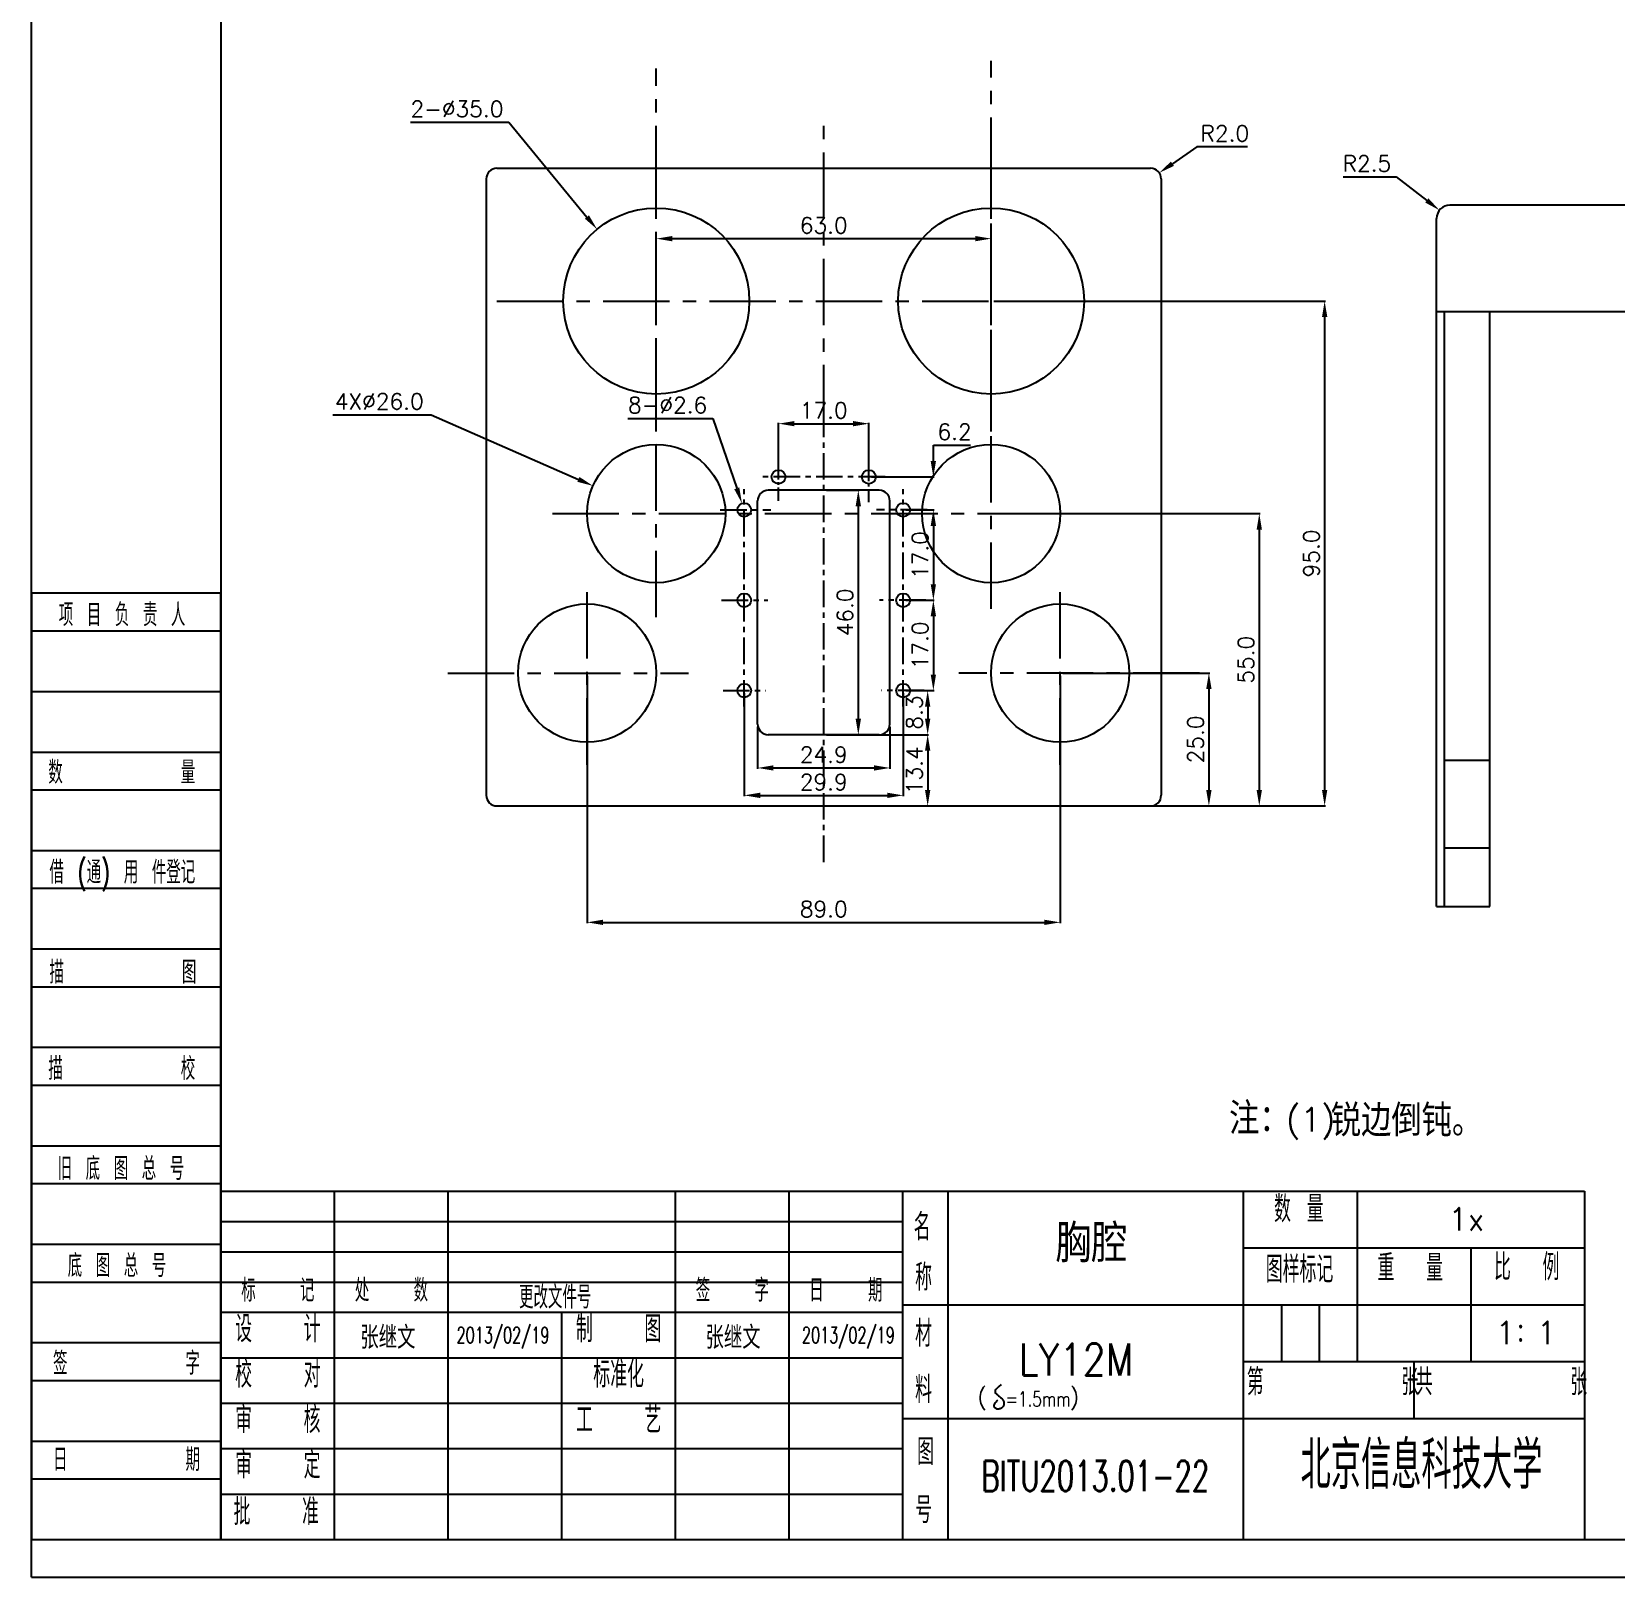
# Model space of a CAD drawing. Extents: x 2854 to 5858, y -1165 to 723.
# Drawn here: x 4645.7 to 4943.6, y -195.5 to 95.4 of the extents above; entities that cross this region are included whole.
import ezdxf
from ezdxf.enums import TextEntityAlignment as Align

# ---------------------------------------------------------------- set-up
doc = ezdxf.new("R2010")
doc.units = 0
doc.header["$MEASUREMENT"] = 0
doc.linetypes.add('PF_CENTER', pattern=[2, 1.25, -0.25, 0.25, -0.25])
doc.layers.get('0').update_dxf_attribs({"linetype": 'CONTINUOUS'})
doc.layers.get('DEFPOINTS').update_dxf_attribs({"linetype": 'CONTINUOUS'})
for name, color, linetype in [('SMPEN_CENTER', 4, 'PF_CENTER'), ('SMPEN_DIM', 3, 'CONTINUOUS'), ('SMPEN_HATCH', 6, 'CONTINUOUS'), ('SMPEN_TEXT', 6, 'CONTINUOUS'), ('SMPEN_THICK', 7, 'CONTINUOUS')]:
    doc.layers.add(name, color=color, linetype=linetype)
doc.styles.get("Standard").update_dxf_attribs({"font": 'txt.shx', "bigfont": 'hshztxt.shx'})
doc.dimstyles.get("Standard").update_dxf_attribs({"dimtxt": 3, "dimasz": 3, "dimexe": 0.18, "dimexo": 0.5, "dimgap": 1, "dimtad": 1, "dimtoh": 1, "dimdec": 1, "dimzin": 0, "dimdsep": 46, "dimtxsty": 'Standard', "dimcen": 0, "dimadec": 1, "dimazin": 0, "dimtfac": 1, "dimtdec": 1, "dimtofl": 0, "dimtmove": 0, "dimatfit": 3, "dimfxl": 0, "dimtolj": 1, "dimtzin": 0, "dimarcsym": 0})
doc.dimstyles.new('STANDARD$0', dxfattribs={"dimtxt": 3, "dimasz": 3, "dimexe": 0.18, "dimexo": 0.5, "dimgap": 1, "dimtad": 1, "dimtoh": 1, "dimdec": 1, "dimzin": 0, "dimdsep": 46, "dimtxsty": 'Standard', "dimcen": 0, "dimadec": 1, "dimazin": 0, "dimtfac": 1, "dimtdec": 1, "dimtofl": 0, "dimtmove": 0, "dimatfit": 3, "dimfxl": 0, "dimtolj": 1, "dimtzin": 0, "dimarcsym": 0})

# ---------------------------------------------------------------- blocks, each defined once
blk = doc.blocks.new('*D570')
at = {"layer": 'DEFPOINTS', "color": 0, "ltscale": 10}
for p in [(4826.21, 56.4), (4763.21, 44.65), (4826.21, 44.65)]:
    blk.add_point(p, dxfattribs=at)
at = {"layer": 'SMPEN_DIM', "color": 0, "lineweight": -2, "ltscale": 10}
for p, q in [((4763.21, 45.15), (4763.21, 56.58)), ((4766.21, 56.4), (4823.21, 56.4)), ((4826.21, 45.15), (4826.21, 56.58))]:
    blk.add_line(p, q, dxfattribs=at)
at = {"layer": 'SMPEN_DIM', "color": 0, "ltscale": 10}
for points in [[(4766.21, 56.9), (4766.21, 55.9), (4763.21, 56.4)], [(4823.21, 56.9), (4823.21, 55.9), (4826.21, 56.4)]]:
    blk.add_solid(points, dxfattribs=at)
at = {"layer": 'SMPEN_DIM', "color": 0, "ltscale": 10, "insert": (4794.71, 58.9), "char_height": 3, "attachment_point": 5}
blk.add_mtext('\\A1;63.0', dxfattribs=at)
blk = doc.blocks.new('*D571')
at = {"layer": 'DEFPOINTS', "color": 0, "ltscale": 10}
for p in [(4750.21, -25.35), (4839.21, -25.35), (4839.21, -72.27)]:
    blk.add_point(p, dxfattribs=at)
at = {"layer": 'SMPEN_DIM', "color": 0, "lineweight": -2, "ltscale": 10}
for p, q in [((4750.21, -25.85), (4750.21, -72.45)), ((4839.21, -25.85), (4839.21, -72.45)), ((4753.21, -72.27), (4836.21, -72.27))]:
    blk.add_line(p, q, dxfattribs=at)
at = {"layer": 'SMPEN_DIM', "color": 0, "ltscale": 10}
for points in [[(4753.21, -71.77), (4753.21, -72.77), (4750.21, -72.27)], [(4836.21, -71.77), (4836.21, -72.77), (4839.21, -72.27)]]:
    blk.add_solid(points, dxfattribs=at)
at = {"layer": 'SMPEN_DIM', "color": 0, "ltscale": 10, "insert": (4794.71, -69.77), "char_height": 3, "attachment_point": 5}
blk.add_mtext('\\A1;89.0', dxfattribs=at)
blk = doc.blocks.new('*D572')
at = {"layer": 'DEFPOINTS', "color": 0, "ltscale": 10}
for p in [(4839.21, -25.35), (4839.21, -50.35), (4867.18, -50.35)]:
    blk.add_point(p, dxfattribs=at)
at = {"layer": 'SMPEN_DIM', "color": 0, "lineweight": -2, "ltscale": 10}
for p, q in [((4839.71, -25.35), (4867.36, -25.35)), ((4867.18, -28.35), (4867.18, -47.35)), ((4839.71, -50.35), (4867.36, -50.35))]:
    blk.add_line(p, q, dxfattribs=at)
at = {"layer": 'SMPEN_DIM', "color": 0, "ltscale": 10}
for points in [[(4866.68, -28.35), (4867.68, -28.35), (4867.18, -25.35)], [(4866.68, -47.35), (4867.68, -47.35), (4867.18, -50.35)]]:
    blk.add_solid(points, dxfattribs=at)
at = {"layer": 'SMPEN_DIM', "color": 0, "ltscale": 10, "insert": (4864.68, -37.85), "char_height": 3, "attachment_point": 5, "rotation": 90}
blk.add_mtext('\\A1;25.0', dxfattribs=at)
blk = doc.blocks.new('*D573')
at = {"layer": 'DEFPOINTS', "color": 0, "ltscale": 10}
for p in [(4826.21, 4.65), (4839.21, -50.35), (4876.66, -50.35)]:
    blk.add_point(p, dxfattribs=at)
at = {"layer": 'SMPEN_DIM', "color": 0, "lineweight": -2, "ltscale": 10}
for p, q in [((4826.71, 4.65), (4876.84, 4.65)), ((4876.66, 1.65), (4876.66, -47.35)), ((4839.71, -50.35), (4876.84, -50.35))]:
    blk.add_line(p, q, dxfattribs=at)
at = {"layer": 'SMPEN_DIM', "color": 0, "ltscale": 10}
for points in [[(4876.16, 1.65), (4877.16, 1.65), (4876.66, 4.65)], [(4876.16, -47.35), (4877.16, -47.35), (4876.66, -50.35)]]:
    blk.add_solid(points, dxfattribs=at)
at = {"layer": 'SMPEN_DIM', "color": 0, "ltscale": 10, "insert": (4874.16, -22.85), "char_height": 3, "attachment_point": 5, "rotation": 90}
blk.add_mtext('\\A1;55.0', dxfattribs=at)
blk = doc.blocks.new('*D574')
at = {"layer": 'DEFPOINTS', "color": 0, "ltscale": 10}
for p in [(4826.21, 44.65), (4839.21, -50.35), (4888.96, -50.35)]:
    blk.add_point(p, dxfattribs=at)
at = {"layer": 'SMPEN_DIM', "color": 0, "lineweight": -2, "ltscale": 10}
for p, q in [((4826.71, 44.65), (4889.14, 44.65)), ((4888.96, 41.65), (4888.96, -47.35)), ((4839.71, -50.35), (4889.14, -50.35))]:
    blk.add_line(p, q, dxfattribs=at)
at = {"layer": 'SMPEN_DIM', "color": 0, "ltscale": 10}
for points in [[(4888.46, 41.65), (4889.46, 41.65), (4888.96, 44.65)], [(4888.46, -47.35), (4889.46, -47.35), (4888.96, -50.35)]]:
    blk.add_solid(points, dxfattribs=at)
at = {"layer": 'SMPEN_DIM', "color": 0, "ltscale": 10, "insert": (4886.46, -2.85), "char_height": 3, "attachment_point": 5, "rotation": 90}
blk.add_mtext('\\A1;95.0', dxfattribs=at)
blk = doc.blocks.new('*D575')
at = {"layer": 'DEFPOINTS', "color": 0, "ltscale": 10}
for p in [(4752.08, 58.15), (4774.34, 31.14)]:
    blk.add_point(p, dxfattribs=at)
at = {"layer": 'SMPEN_DIM', "color": 0, "lineweight": -2, "ltscale": 10}
for p, q in [((4716.96, 78.31), (4735.46, 78.31)), ((4735.46, 78.31), (4750.17, 60.47))]:
    blk.add_line(p, q, dxfattribs=at)
at = {"layer": 'SMPEN_DIM', "color": 0, "ltscale": 10}
blk.add_solid([(4750.55, 60.79), (4749.78, 60.15), (4752.08, 58.15)], dxfattribs=at)
at = {"layer": 'SMPEN_DIM', "color": 0, "ltscale": 10, "insert": (4725.71, 80.81), "char_height": 3, "attachment_point": 5}
blk.add_mtext('\\A1;2-∅35.0', dxfattribs=at)
blk = doc.blocks.new('*D576')
at = {"layer": 'DEFPOINTS', "color": 0, "ltscale": 10}
for p in [(4751.31, 9.88), (4775.11, -0.58)]:
    blk.add_point(p, dxfattribs=at)
at = {"layer": 'SMPEN_DIM', "color": 0, "lineweight": -2, "ltscale": 10}
for p, q in [((4702.35, 23.27), (4720.85, 23.27)), ((4720.85, 23.27), (4748.56, 11.09))]:
    blk.add_line(p, q, dxfattribs=at)
at = {"layer": 'SMPEN_DIM', "color": 0, "ltscale": 10}
blk.add_solid([(4748.76, 11.55), (4748.36, 10.63), (4751.31, 9.88)], dxfattribs=at)
at = {"layer": 'SMPEN_DIM', "color": 0, "ltscale": 10, "insert": (4711.1, 25.77), "char_height": 3, "attachment_point": 5}
blk.add_mtext('\\A1;4X∅26.0', dxfattribs=at)
blk = doc.blocks.new('*D577')
at = {"layer": 'DEFPOINTS', "color": 0, "ltscale": 10}
for p in [(4794.71, 9.05), (4794.71, -36.95), (4801.22, -36.95)]:
    blk.add_point(p, dxfattribs=at)
at = {"layer": 'SMPEN_DIM', "color": 0, "lineweight": -2, "ltscale": 10}
for p, q in [((4795.21, 9.05), (4801.4, 9.05)), ((4801.22, 6.05), (4801.22, -33.95)), ((4795.21, -36.95), (4801.4, -36.95))]:
    blk.add_line(p, q, dxfattribs=at)
at = {"layer": 'SMPEN_DIM', "color": 0, "ltscale": 10}
for points in [[(4800.72, 6.05), (4801.72, 6.05), (4801.22, 9.05)], [(4800.72, -33.95), (4801.72, -33.95), (4801.22, -36.95)]]:
    blk.add_solid(points, dxfattribs=at)
at = {"layer": 'SMPEN_DIM', "color": 0, "ltscale": 10, "insert": (4798.72, -13.95), "char_height": 3, "attachment_point": 5, "rotation": 90}
blk.add_mtext('\\A1;46.0', dxfattribs=at)
blk = doc.blocks.new('*D578')
at = {"layer": 'DEFPOINTS', "color": 0, "ltscale": 10}
for p in [(4782.26, -34.95), (4807.16, -34.95), (4807.16, -43.21)]:
    blk.add_point(p, dxfattribs=at)
at = {"layer": 'SMPEN_DIM', "color": 0, "lineweight": -2, "ltscale": 10}
for p, q in [((4782.26, -35.45), (4782.26, -43.39)), ((4807.16, -35.45), (4807.16, -43.39)), ((4785.26, -43.21), (4804.16, -43.21))]:
    blk.add_line(p, q, dxfattribs=at)
at = {"layer": 'SMPEN_DIM', "color": 0, "ltscale": 10}
for points in [[(4785.26, -42.71), (4785.26, -43.71), (4782.26, -43.21)], [(4804.16, -42.71), (4804.16, -43.71), (4807.16, -43.21)]]:
    blk.add_solid(points, dxfattribs=at)
at = {"layer": 'SMPEN_DIM', "color": 0, "ltscale": 10, "insert": (4794.71, -40.71), "char_height": 3, "attachment_point": 5}
blk.add_mtext('\\A1;24.9', dxfattribs=at)
blk = doc.blocks.new('*D579')
at = {"layer": 'DEFPOINTS', "color": 0, "ltscale": 10}
for p in [(4794.71, -36.95), (4794.71, -50.35), (4814.27, -50.35)]:
    blk.add_point(p, dxfattribs=at)
at = {"layer": 'SMPEN_DIM', "color": 0, "lineweight": -2, "ltscale": 10}
for p, q in [((4795.21, -36.95), (4814.45, -36.95)), ((4814.27, -39.95), (4814.27, -47.35)), ((4795.21, -50.35), (4814.45, -50.35))]:
    blk.add_line(p, q, dxfattribs=at)
at = {"layer": 'SMPEN_DIM', "color": 0, "ltscale": 10}
for points in [[(4813.77, -39.95), (4814.77, -39.95), (4814.27, -36.95)], [(4813.77, -47.35), (4814.77, -47.35), (4814.27, -50.35)]]:
    blk.add_solid(points, dxfattribs=at)
at = {"layer": 'SMPEN_DIM', "color": 0, "ltscale": 10, "insert": (4811.77, -43.65), "char_height": 3, "attachment_point": 5, "rotation": 90}
blk.add_mtext('\\A1;13.4', dxfattribs=at)
blk = doc.blocks.new('*D580')
at = {"layer": 'DEFPOINTS', "color": 0, "ltscale": 10}
for p in [(4779.76, -28.65), (4809.66, -28.65), (4809.66, -48.37)]:
    blk.add_point(p, dxfattribs=at)
at = {"layer": 'SMPEN_DIM', "color": 0, "lineweight": -2, "ltscale": 10}
for p, q in [((4779.76, -29.15), (4779.76, -48.55)), ((4809.66, -29.15), (4809.66, -48.55)), ((4782.76, -48.37), (4806.66, -48.37))]:
    blk.add_line(p, q, dxfattribs=at)
at = {"layer": 'SMPEN_DIM', "color": 0, "ltscale": 10}
for points in [[(4782.76, -47.87), (4782.76, -48.87), (4779.76, -48.37)], [(4806.66, -47.87), (4806.66, -48.87), (4809.66, -48.37)]]:
    blk.add_solid(points, dxfattribs=at)
at = {"layer": 'SMPEN_DIM', "color": 0, "ltscale": 10, "insert": (4794.71, -45.87), "char_height": 3, "attachment_point": 5}
blk.add_mtext('\\A1;29.9', dxfattribs=at)
blk = doc.blocks.new('*D581')
at = {"layer": 'DEFPOINTS', "color": 0, "ltscale": 10}
for p in [(4809.66, -11.65), (4809.66, -28.65), (4815.34, -28.65)]:
    blk.add_point(p, dxfattribs=at)
at = {"layer": 'SMPEN_DIM', "color": 0, "lineweight": -2, "ltscale": 10}
for p, q in [((4810.16, -11.65), (4815.52, -11.65)), ((4815.34, -14.65), (4815.34, -25.65)), ((4810.16, -28.65), (4815.52, -28.65))]:
    blk.add_line(p, q, dxfattribs=at)
at = {"layer": 'SMPEN_DIM', "color": 0, "ltscale": 10}
for points in [[(4814.84, -14.65), (4815.84, -14.65), (4815.34, -11.65)], [(4814.84, -25.65), (4815.84, -25.65), (4815.34, -28.65)]]:
    blk.add_solid(points, dxfattribs=at)
at = {"layer": 'SMPEN_DIM', "color": 0, "ltscale": 10, "insert": (4812.84, -20.15), "char_height": 3, "attachment_point": 5, "rotation": 90}
blk.add_mtext('\\A1;17.0', dxfattribs=at)
blk = doc.blocks.new('*D582')
at = {"layer": 'DEFPOINTS', "color": 0, "ltscale": 10}
for p in [(4809.66, 5.35), (4809.66, -11.65), (4815.34, -11.65)]:
    blk.add_point(p, dxfattribs=at)
at = {"layer": 'SMPEN_DIM', "color": 0, "lineweight": -2, "ltscale": 10}
for p, q in [((4810.16, 5.35), (4815.52, 5.35)), ((4815.34, 2.35), (4815.34, -8.65)), ((4810.16, -11.65), (4815.52, -11.65))]:
    blk.add_line(p, q, dxfattribs=at)
at = {"layer": 'SMPEN_DIM', "color": 0, "ltscale": 10}
for points in [[(4814.84, 2.35), (4815.84, 2.35), (4815.34, 5.35)], [(4814.84, -8.65), (4815.84, -8.65), (4815.34, -11.65)]]:
    blk.add_solid(points, dxfattribs=at)
at = {"layer": 'SMPEN_DIM', "color": 0, "ltscale": 10, "insert": (4812.84, -3.15), "char_height": 3, "attachment_point": 5, "rotation": 90}
blk.add_mtext('\\A1;17.0', dxfattribs=at)
blk = doc.blocks.new('*D583')
at = {"layer": 'DEFPOINTS', "color": 0, "ltscale": 10}
for p in [(4803.21, 11.55), (4815.34, 11.55), (4809.66, 5.35)]:
    blk.add_point(p, dxfattribs=at)
at = {"layer": 'SMPEN_DIM', "color": 0, "lineweight": -2, "ltscale": 10}
for p, q in [((4815.34, 14.55), (4815.34, 17.55)), ((4815.34, 17.55), (4822.34, 17.55)), ((4803.71, 11.55), (4815.52, 11.55)), ((4810.16, 5.35), (4815.52, 5.35)), ((4815.34, 2.35), (4815.34, -0.65))]:
    blk.add_line(p, q, dxfattribs=at)
at = {"layer": 'SMPEN_DIM', "color": 0, "ltscale": 10}
for points in [[(4814.84, 14.55), (4815.84, 14.55), (4815.34, 11.55)], [(4814.84, 2.35), (4815.84, 2.35), (4815.34, 5.35)]]:
    blk.add_solid(points, dxfattribs=at)
at = {"layer": 'SMPEN_DIM', "color": 0, "ltscale": 10, "insert": (4819.34, 20.05), "char_height": 3, "attachment_point": 5}
blk.add_mtext('\\A1;6.2', dxfattribs=at)
blk = doc.blocks.new('*D584')
at = {"layer": 'DEFPOINTS', "color": 0, "ltscale": 10}
for p in [(4803.21, 21.58), (4786.21, 11.55), (4803.21, 11.55)]:
    blk.add_point(p, dxfattribs=at)
at = {"layer": 'SMPEN_DIM', "color": 0, "lineweight": -2, "ltscale": 10}
for p, q in [((4786.21, 12.05), (4786.21, 21.76)), ((4789.21, 21.58), (4800.21, 21.58)), ((4803.21, 12.05), (4803.21, 21.76))]:
    blk.add_line(p, q, dxfattribs=at)
at = {"layer": 'SMPEN_DIM', "color": 0, "ltscale": 10}
for points in [[(4789.21, 22.08), (4789.21, 21.08), (4786.21, 21.58)], [(4800.21, 22.08), (4800.21, 21.08), (4803.21, 21.58)]]:
    blk.add_solid(points, dxfattribs=at)
at = {"layer": 'SMPEN_DIM', "color": 0, "ltscale": 10, "insert": (4794.71, 24.08), "char_height": 3, "attachment_point": 5}
blk.add_mtext('\\A1;17.0', dxfattribs=at)
blk = doc.blocks.new('*D585')
at = {"layer": 'DEFPOINTS', "color": 0, "ltscale": 10}
for p in [(4809.66, -28.65), (4801.4, -36.95), (4814.27, -36.95)]:
    blk.add_point(p, dxfattribs=at)
at = {"layer": 'SMPEN_DIM', "color": 0, "lineweight": -2, "ltscale": 10}
for p, q in [((4810.16, -28.65), (4814.45, -28.65)), ((4814.27, -31.65), (4814.27, -33.95)), ((4801.9, -36.95), (4814.45, -36.95))]:
    blk.add_line(p, q, dxfattribs=at)
at = {"layer": 'SMPEN_DIM', "color": 0, "ltscale": 10}
for points in [[(4813.77, -31.65), (4814.77, -31.65), (4814.27, -28.65)], [(4813.77, -33.95), (4814.77, -33.95), (4814.27, -36.95)]]:
    blk.add_solid(points, dxfattribs=at)
at = {"layer": 'SMPEN_DIM', "color": 0, "ltscale": 10, "insert": (4811.77, -32.8), "char_height": 3, "attachment_point": 5, "rotation": 90}
blk.add_mtext('\\A1;8.3', dxfattribs=at)
blk = doc.blocks.new('*D586')
at = {"layer": 'DEFPOINTS', "color": 0, "ltscale": 10}
for p in [(4857.85, 68.79), (4856.21, 67.65)]:
    blk.add_point(p, dxfattribs=at)
at = {"layer": 'SMPEN_DIM', "color": 0, "lineweight": -2, "ltscale": 10}
for p, q in [((4864.93, 73.7), (4860.32, 70.5)), ((4874.43, 73.7), (4864.93, 73.7))]:
    blk.add_line(p, q, dxfattribs=at)
at = {"layer": 'SMPEN_DIM', "color": 0, "ltscale": 10}
blk.add_solid([(4860.03, 70.91), (4860.6, 70.09), (4857.85, 68.79)], dxfattribs=at)
at = {"layer": 'SMPEN_DIM', "color": 0, "ltscale": 10, "insert": (4870.18, 76.2), "char_height": 3, "attachment_point": 5}
blk.add_mtext('\\A1;R2.0', dxfattribs=at)
blk = doc.blocks.new('*D587')
at = {"layer": 'DEFPOINTS', "color": 0, "ltscale": 10}
for p in [(4910.55, 61.75), (4912.53, 60.22)]:
    blk.add_point(p, dxfattribs=at)
at = {"layer": 'SMPEN_DIM', "color": 0, "lineweight": -2, "ltscale": 10}
for p, q in [((4892.42, 68.05), (4902.42, 68.05)), ((4902.42, 68.05), (4908.18, 63.59))]:
    blk.add_line(p, q, dxfattribs=at)
at = {"layer": 'SMPEN_DIM', "color": 0, "ltscale": 10}
blk.add_solid([(4908.49, 63.98), (4907.88, 63.19), (4910.55, 61.75)], dxfattribs=at)
at = {"layer": 'SMPEN_DIM', "color": 0, "ltscale": 10, "insert": (4896.92, 70.55), "char_height": 3, "attachment_point": 5}
blk.add_mtext('\\A1;R2.5', dxfattribs=at)
blk = doc.blocks.new('ADDBOX')
for p, q in [((0, 125), (0, 0)), ((0, 125), (25, 125)), ((25, 0), (25, 125))]:
    blk.add_line(p, q)
at = {"color": 1}
for p, q in [((0, 120), (25, 120)), ((0, 99), (25, 99)), ((0, 86), (25, 86)), ((0, 73), (25, 73)), ((0, 60), (25, 60)), ((0, 47), (25, 47)), ((0, 21), (25, 21)), ((0, 8), (25, 8))]:
    blk.add_line(p, q, dxfattribs=at)
for points in [[(0, 112), (25, 112)], [(0, 34), (25, 34)]]:
    blk.add_lwpolyline(points, dxfattribs=at)
for points in [[(0, 104), (25, 104)], [(0, 91), (25, 91)], [(0, 78), (25, 78)], [(0, 65), (25, 65)], [(0, 52), (25, 52)], [(0, 39), (25, 39)], [(0, 26), (25, 26)], [(0, 13), (25, 13)], [(0, 0), (25, 0)]]:
    blk.add_lwpolyline(points)
at = {"color": 1, "width": 0.67}
for s, p in [('项 目 负 责 人', (3.58, 120.61)), ('数        量', (2.2, 99.8)), ('借 (通) 用 件登记', (2.35, 86.62)), ('描        图', (2.35, 73.41)), ('描        校', (2.2, 60.68)), ('旧 底 图 总 号', (3.43, 47.48)), (' 底 图 总 号', (2.97, 34.66)), ('签        字', (2.82, 21.77)), ('日        期', (2.82, 9.04))]:
    blk.add_text(s, height=3, dxfattribs=at).set_placement(p)
at = {"color": 1, "ltscale": 20, "width": 0.67}
blk.add_attdef('PRJMANAGER', text='', height=3.5, dxfattribs=at).set_placement((1.5, 113), align=Align.BOTTOM_LEFT)
at = {"color": 1, "width": 0.67}
for tag, p in [('NUM', (1.5, 92)), ('DRAFTER', (1.5, 66)), ('DVERI', (1.5, 53)), ('OLDDRAWNO', (1.5, 40)), ('DRAWNO', (1.5, 27)), ('SIGNER', (1.5, 14)), ('DATE', (1.5, 1))]:
    blk.add_attdef(tag, text='', height=3.5, dxfattribs=at).set_placement(p, align=Align.BOTTOM_LEFT)
blk = doc.blocks.new('*D718')
at = {"layer": 'DEFPOINTS', "color": 0, "ltscale": 10}
for p in [(4779.33, 6.58), (4780.18, 4.12)]:
    blk.add_point(p, dxfattribs=at)
at = {"layer": 'SMPEN_DIM', "color": 0, "lineweight": -2, "ltscale": 10}
for p, q in [((4757.84, 22.57), (4773.84, 22.57)), ((4773.84, 22.57), (4778.36, 9.42))]:
    blk.add_line(p, q, dxfattribs=at)
at = {"layer": 'SMPEN_DIM', "color": 0, "ltscale": 10}
blk.add_solid([(4778.83, 9.58), (4777.89, 9.25), (4779.33, 6.58)], dxfattribs=at)
at = {"layer": 'SMPEN_DIM', "color": 0, "ltscale": 10, "insert": (4765.34, 25.07), "char_height": 3, "attachment_point": 5}
blk.add_mtext('\\A1;8-∅2.6', dxfattribs=at)

msp = doc.modelspace()

# ---------------------------------------------------------------- linework, layer by layer
at = {"linetype": 'Continuous'}
msp.add_line((4681.32, -188.41), (4681.32, 345.08), dxfattribs=at)
at = {"ltscale": 10}
for p, q in [((4733.21, 69.65), (4856.21, 69.65)), ((4731.21, 67.65), (4731.21, -48.35)), ((4858.21, 67.65), (4858.21, -48.35)), ((4973.53, 62.72), (4912.53, 62.72)), ((4910.03, -69.26), (4910.03, 60.22)), ((4910.03, 42.72), (5037.03, 42.72)), ((4911.53, -69.26), (4911.53, 42.72)), ((4920.03, -69.26), (4920.03, 42.72)), ((4911.53, -41.76), (4920.03, -41.76)), ((4733.21, -50.35), (4856.21, -50.35)), ((4911.53, -58.26), (4920.03, -58.26)), ((4910.03, -69.26), (4920.03, -69.26))]:
    msp.add_line(p, q, dxfattribs=at)
at = {"ltscale": 4}
for p, q in [((4805.16, 9.05), (4784.26, 9.05)), ((4782.26, -34.95), (4782.26, 7.05)), ((4807.16, -34.95), (4807.16, 7.05)), ((4805.16, -36.95), (4784.26, -36.95))]:
    msp.add_line(p, q, dxfattribs=at)
at = {"color": 7}
for p, q in [((4681.32, -122.86), (4937.82, -122.86)), ((4681.32, -122.86), (4937.82, -122.86)), ((4681.32, -188.41), (4681.32, -122.86)), ((4809.57, -188.41), (4809.57, -122.86)), ((4873.69, -188.41), (4873.69, -122.86)), ((4681.32, -145.66), (4809.57, -145.66)), ((4809.57, -144.23), (4937.82, -144.23)), ((4809.57, -165.61), (4937.82, -165.61))]:
    msp.add_line(p, q, dxfattribs=at)
at = {"color": 6}
for p, q in [((4702.69, -188.41), (4702.69, -122.86)), ((4724.07, -188.41), (4724.07, -122.86)), ((4766.82, -188.41), (4766.82, -122.86)), ((4788.19, -188.41), (4788.19, -122.86)), ((4818.12, -188.41), (4818.12, -122.86)), ((4895.07, -122.86), (4895.07, -154.92)), ((4681.32, -128.56), (4809.57, -128.56)), ((4916.44, -133.54), (4916.44, -154.92)), ((4681.32, -134.26), (4809.57, -134.26)), ((4681.32, -139.96), (4809.57, -139.96)), ((4745.44, -188.41), (4745.44, -145.66)), ((4880.82, -144.23), (4880.82, -154.92)), ((4887.94, -144.23), (4887.94, -154.92)), ((4681.32, -154.21), (4809.57, -154.21)), ((4905.76, -154.92), (4905.76, -165.61)), ((4681.32, -162.76), (4809.57, -162.76)), ((4681.32, -171.31), (4809.57, -171.31)), ((4681.32, -179.86), (4809.57, -179.86))]:
    msp.add_line(p, q, dxfattribs=at)
msp.add_line((4681.32, -188.41), (5076.28, -188.41))
at = {"ltscale": 10}
for centre, radius in [((4763.21, 44.65), 17.5), ((4826.21, 44.65), 17.5), ((4763.21, 4.65), 13), ((4826.21, 4.65), 13), ((4750.21, -25.35), 13), ((4839.21, -25.35), 13)]:
    msp.add_circle(centre, radius, dxfattribs=at)
for centre in [(4786.21, 11.55), (4803.21, 11.55), (4779.76, 5.35), (4809.66, 5.35), (4779.76, -11.65), (4809.66, -11.65), (4779.76, -28.65), (4809.66, -28.65)]:
    msp.add_circle(centre, 1.3)
for centre, radius, start, end in [((4733.21, 67.65), 2, 90, 180), ((4856.21, 67.65), 2, 0, 90), ((4912.53, 60.22), 2.5, 90, 180), ((4733.21, -48.35), 2, 180, 270), ((4856.21, -48.35), 2, 270, 0)]:
    msp.add_arc(centre, radius, start, end, dxfattribs=at)
at = {"ltscale": 4}
for centre, start, end in [((4784.26, 7.05), 90, 180), ((4805.16, 7.05), 0, 90), ((4784.26, -34.95), 180, 270), ((4805.16, -34.95), 270, 0)]:
    msp.add_arc(centre, 2, start, end, dxfattribs=at)
at = {"layer": 'SMPEN_CENTER', "ltscale": 10}
for p, q in [((4826.21, -13.28), (4826.21, 89.87)), ((4763.21, -14.84), (4763.21, 88.4)), ((4763.21, 20.13), (4763.21, 79.9)), ((4794.71, 20.13), (4794.71, 79.9)), ((4826.21, 20.13), (4826.21, 79.9)), ((4733.21, 44.65), (4856.21, 44.65)), ((4743.66, 4.65), (4844.8, 4.65)), ((4750.21, -42.6), (4750.21, -7.67)), ((4839.21, -42.6), (4839.21, -7.67)), ((4723.99, -25.35), (4769.26, -25.35)), ((4865.42, -25.35), (4820.16, -25.35))]:
    msp.add_line(p, q, dxfattribs=at)
at = {"layer": 'SMPEN_CENTER', "ltscale": 4}
for p, q in [((4794.71, -60.94), (4794.71, 20.13)), ((4779.76, -31.66), (4779.76, 9.23)), ((4806.27, 11.55), (4783.15, 11.55)), ((4809.66, -31.66), (4809.66, 9.23)), ((4775.24, 5.35), (4784.75, 5.35)), ((4814.17, 5.35), (4804.66, 5.35)), ((4775.51, -11.65), (4784.21, -11.65)), ((4813.9, -11.65), (4805.2, -11.65)), ((4775.78, -28.65), (4783.8, -28.65)), ((4813.63, -28.65), (4805.61, -28.65))]:
    msp.add_line(p, q, dxfattribs=at)
at = {"layer": 'SMPEN_CENTER', "ltscale": 2}
for p, q in [((4786.21, 7.06), (4786.21, 16.56)), ((4803.21, 6.78), (4803.21, 16.7))]:
    msp.add_line(p, q, dxfattribs=at)
at = {"layer": 'SMPEN_DIM', "ltscale": 10}
msp.add_line((4937.82, -122.86), (4937.82, -188.41), dxfattribs=at)
at = {"layer": 'SMPEN_DIM'}
msp.add_lwpolyline([(4828.1, -159.26), (4827.66, -159.62), (4827.33, -159.91), (4827.12, -160.16), (4826.99, -160.36), (4826.94, -160.53), (4826.94, -160.67), (4827, -160.79), (4827.09, -160.9), (4827.19, -161.02), (4827.31, -161.13), (4827.44, -161.24), (4827.58, -161.35), (4827.72, -161.46), (4827.85, -161.57), (4827.98, -161.67), (4828.1, -161.78), (4828.2, -161.88), (4828.3, -161.98), (4828.37, -162.08), (4828.44, -162.18), (4828.5, -162.28), (4828.54, -162.39), (4828.57, -162.49), (4828.6, -162.6), (4828.61, -162.72), (4828.62, -162.83), (4828.61, -162.95), (4828.59, -163.07), (4828.56, -163.19), (4828.51, -163.3), (4828.45, -163.4), (4828.37, -163.5), (4828.28, -163.59), (4828.18, -163.67), (4828.06, -163.73), (4827.94, -163.79), (4827.81, -163.83), (4827.68, -163.86), (4827.55, -163.88), (4827.42, -163.87), (4827.31, -163.86), (4827.2, -163.82), (4827.1, -163.78), (4827.01, -163.72), (4826.93, -163.64), (4826.87, -163.56), (4826.83, -163.47), (4826.8, -163.36), (4826.79, -163.25), (4826.8, -163.13), (4826.84, -163), (4826.9, -162.85), (4827, -162.69), (4827.13, -162.51), (4827.29, -162.32), (4827.5, -162.1)], dxfattribs=at)
at = {"layer": 'SMPEN_THICK', "color": 1, "linetype": 'Continuous'}
for q in [(4645.69, 352.21), (4645.69, 86.62)]:
    msp.add_line((4645.69, -195.53), q, dxfattribs=at)
at = {"layer": 'SMPEN_THICK', "color": 7, "linetype": 'Continuous'}
msp.add_line((4681.32, -102.91), (4681.32, -92.93), dxfattribs=at)
at = {"layer": 'SMPEN_THICK'}
for p, q in [((4873.69, -133.54), (4937.82, -133.54)), ((4873.69, -154.92), (4937.82, -154.92))]:
    msp.add_line(p, q, dxfattribs=at)
at = {"layer": 'SMPEN_THICK', "color": 1}
msp.add_line((4645.69, -195.53), (5086.16, -195.53), dxfattribs=at)

# ---------------------------------------------------------------- block references
at = {"layer": 'SMPEN_THICK', "xscale": 1.425000000000068, "yscale": 1.424999999999727, "zscale": 1.425}
msp.add_blockref('ADDBOX', (4645.69, -188.41), dxfattribs=at)

# ---------------------------------------------------------------- texts
at = {"color": 6, "width": 0.67}
for s, height, p in [('数 量', 4.988, (4884.11, -130.21)), ('图样标记', 4.988, (4884.24, -141.57)), ('重  量', 4.988, (4905.06, -141.28)), ('比  例', 4.988, (4926.98, -141.14)), ('标   记', 4.275, (4692.01, -144.94)), ('处   数', 4.275, (4713.38, -144.94)), ('签   字', 4.275, (4777.51, -144.94)), ('日   期', 4.275, (4798.88, -144.94)), ('设   计', 4.988, (4692.01, -152.78)), ('制   图', 4.988, (4756.13, -152.78)), ('校   对', 4.988, (4692.01, -161.33)), ('标准化', 4.988, (4756.13, -161.33)), ('第        张', 4.988, (4890.45, -162.77)), ('共        张', 4.988, (4922.23, -162.77)), ('审   核', 4.988, (4692.01, -169.88)), ('工   艺', 4.988, (4756.13, -169.88)), ('审   定', 4.988, (4692.01, -178.43)), ('批   准', 4.988, (4691.71, -187.21))]:
    msp.add_text(s, height=height, dxfattribs=at).set_placement(p, align=Align.BOTTOM_CENTER)
at = {"color": 6}
for s, height, width, p in [('名', 4.99, 0.67, (4811.64, -132.09)), ('称', 4.99, 0.67, (4811.91, -141.58)), ('更改文件号', 4.275, 0.67, (4737.39, -144.94)), ('材', 4.99, 0.667, (4811.91, -152.15)), ('料', 4.99, 0.67, (4811.91, -162.73)), ('图', 4.99, 0.67, (4812.28, -174.4)), ('号', 4.99, 0.67, (4811.91, -185.34))]:
    msp.add_text(s, height=height, dxfattribs=dict(at, width=width)).set_placement(p)
at = {"layer": 'SMPEN_DIM'}
for s, height, p in [('注：', 6, (4876.67, -108.85)), ('(1)', 4.5, (4886.34, -109.69)), ('锐边倒钝。', 6, (4904.36, -109.26)), ('(', 3, (4824.54, -161.76))]:
    msp.add_text(s, height=height, dxfattribs=at).set_placement(p, align=Align.MIDDLE)
at = {"layer": 'SMPEN_DIM', "ltscale": 8}
for s, p in [('1x', (4915.62, -128.12)), ('1：1', (4926.85, -149.5))]:
    msp.add_text(s, height=4.275, dxfattribs=at).set_placement(p, align=Align.MIDDLE)
for s, height, width, p in [('张继文', 4.275, 0.85, (4712.71, -150.16)), ('2013/02/19', 3, 0.6667, (4734.37, -150.16)), ('张继文', 4.275, 0.85, (4777.66, -150.16)), ('2013/02/19', 3, 0.6667, (4799.35, -150.16)), ('LY12M', 5.985, 0.85, (4842.22, -154.54)), ('BITU2013.01-22', 5.7, 0.6667, (4845.82, -176.44))]:
    msp.add_text(s, height=height, dxfattribs=dict(at, width=width)).set_placement(p, align=Align.MIDDLE)
at = {"layer": 'SMPEN_DIM', "width": 0.75}
msp.add_text('=1.5mm', height=2.8, dxfattribs=at).set_placement((4835.03, -161.96), align=Align.MIDDLE)
at = {"layer": 'SMPEN_DIM', "text_generation_flag": 2}
msp.add_text('(', height=3, dxfattribs=at).set_placement((4841.89, -161.76), align=Align.MIDDLE)
at = {"layer": 'SMPEN_HATCH'}
msp.add_text('胸腔', height=7.125, dxfattribs=at).set_placement((4845.05, -132.3), align=Align.MIDDLE)
at = {"layer": 'SMPEN_TEXT', "width": 0.667}
msp.add_text('北京信息科技大学', height=8.977, dxfattribs=at).set_placement((4907.18, -181.59), align=Align.BOTTOM_CENTER)

# ---------------------------------------------------------------- dimensions: what is measured, and where the dimension line sits
at = {"layer": 'SMPEN_DIM', "ltscale": 10}
for p1, p2, text, picture, middle in [((4774.34, 31.14), (4752.08, 58.15), '2-<>', '*D575', (4725.71, 78.31)), ((4775.11, -0.58), (4751.31, 9.88), '4X<>', '*D576', (4711.1, 23.27)), ((4780.18, 4.12), (4779.33, 6.58), '8-<>', '*D718', (4765.34, 22.57))]:
    dim = msp.add_diameter_dim_2p(p1=p1, p2=p2, text=text, dimstyle='Standard', dxfattribs=at)
    dim.commit()
    dim.dimension.update_dxf_attribs({"geometry": picture, "text_midpoint": middle, "dimtype": 163})
for center, mpoint, picture, middle in [((4856.21, 67.65), (4857.85, 68.79), '*D586', (4870.18, 73.7)), ((4912.53, 60.22), (4910.55, 61.75), '*D587', (4896.92, 68.05))]:
    dim = msp.add_radius_dim(center=center, mpoint=mpoint, dimstyle='Standard', dxfattribs=at)
    dim.commit()
    dim.dimension.update_dxf_attribs({"geometry": picture, "text_midpoint": middle, "dimtype": 164})
for base, p1, p2, picture, middle in [((4826.21, 56.4), (4763.21, 44.65), (4826.21, 44.65), '*D570', (4794.71, 58.9)), ((4803.21, 21.58), (4786.21, 11.55), (4803.21, 11.55), '*D584', (4794.71, 24.08)), ((4839.21, -72.27), (4750.21, -25.35), (4839.21, -25.35), '*D571', (4794.71, -69.77)), ((4809.66, -48.37), (4779.76, -28.65), (4809.66, -28.65), '*D580', (4794.71, -45.87)), ((4807.16, -43.21), (4782.26, -34.95), (4807.16, -34.95), '*D578', (4794.71, -40.71))]:
    dim = msp.add_linear_dim(base=base, p1=p1, p2=p2, dimstyle='STANDARD$0', dxfattribs=at)
    dim.commit()
    dim.dimension.update_dxf_attribs({"geometry": picture, "text_midpoint": middle})
for base, p1, p2, picture, middle in [((4888.96, -50.35), (4826.21, 44.65), (4839.21, -50.35), '*D574', (4886.46, -2.85)), ((4815.34, 11.55), (4809.66, 5.35), (4803.21, 11.55), '*D583', (4819.34, 20.05)), ((4801.22, -36.95), (4794.71, 9.05), (4794.71, -36.95), '*D577', (4798.72, -13.95)), ((4815.34, -11.65), (4809.66, 5.35), (4809.66, -11.65), '*D582', (4812.84, -3.15)), ((4876.66, -50.35), (4826.21, 4.65), (4839.21, -50.35), '*D573', (4874.16, -22.85)), ((4815.34, -28.65), (4809.66, -11.65), (4809.66, -28.65), '*D581', (4812.84, -20.15)), ((4867.18, -50.35), (4839.21, -25.35), (4839.21, -50.35), '*D572', (4864.68, -37.85)), ((4814.27, -36.95), (4809.66, -28.65), (4801.4, -36.95), '*D585', (4811.77, -32.8)), ((4814.27, -50.35), (4794.71, -36.95), (4794.71, -50.35), '*D579', (4811.77, -43.65))]:
    dim = msp.add_linear_dim(base=base, p1=p1, p2=p2, angle=90, dimstyle='STANDARD$0', dxfattribs=at)
    dim.commit()
    dim.dimension.update_dxf_attribs({"geometry": picture, "text_midpoint": middle})

doc.saveas('drawing.dxf')
